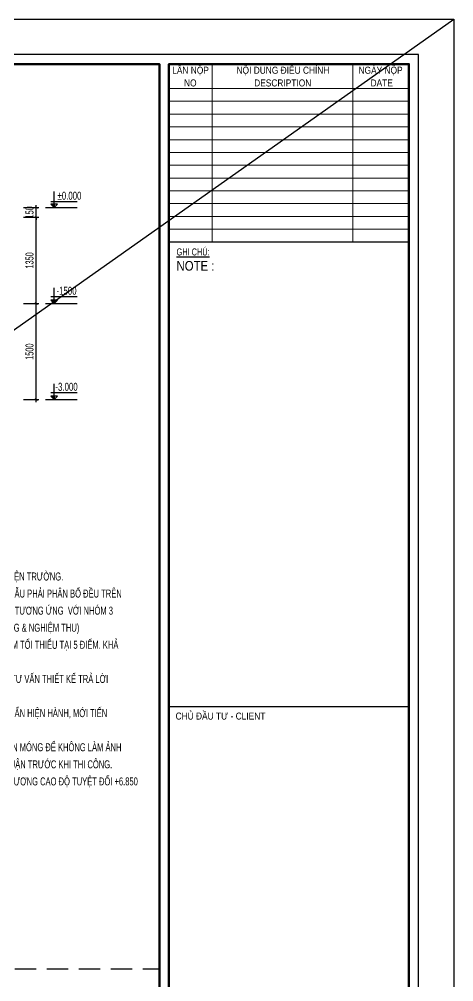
# Model space of a CAD drawing. Header units: millimetres. Extents: x 71 to 1994474, y -338610 to 1053.
# Drawn here: x 1974130 to 1994474, y -205716 to -160622 of the extents above; entities that cross this region are included whole.
import ezdxf
from ezdxf.enums import TextEntityAlignment as Align

# ---------------------------------------------------------------- set-up
doc = ezdxf.new("R2010")
doc.units = ezdxf.units.MM
doc.header["$LTSCALE"] = 1000
doc.header["$MEASUREMENT"] = 0
doc.header["$PDMODE"] = 3
doc.linetypes.add('HIDDEN', pattern=[0.375, 0.25, -0.125])
doc.layers.get('0').update_dxf_attribs({"linetype": 'CONTINUOUS'})
doc.layers.get('Defpoints').update_dxf_attribs({"linetype": 'CONTINUOUS'})
for name, color, linetype in [('CDC -TEXT KHUNG', 7, 'CONTINUOUS'), ('CDC-KHUNGTEN', 7, 'CONTINUOUS'), ('CDC.02.DIM', 1, 'CONTINUOUS'), ('CDC.04.HIDDEN', 8, 'HIDDEN'), ('CDC.06.TEXT', 2, 'CONTINUOUS')]:
    doc.layers.add(name, color=color, linetype=linetype)
doc.layers.add('Hatch1', color=250, linetype='CONTINUOUS', lineweight=5)
doc.layers.add('KCS_Plotter', color=11, linetype='CONTINUOUS', plot=False)
doc.styles.add('ARIAL', font='arial.ttf', dxfattribs={"width": 0.6})
doc.styles.add('Arial_4', font='arial.ttf', dxfattribs={"width": 0.75, "height": 3})
doc.styles.add('KT CDC', font='arial.ttf', dxfattribs={"width": 0.85, "height": 200})
doc.dimstyles.new('Copy of D100', dxfattribs={"dimtxt": 375, "dimasz": 120, "dimexe": 120, "dimexo": 0, "dimgap": 120, "dimtad": 1, "dimtoh": 1, "dimdec": 0, "dimlfac": 0.333333, "dimzin": 13, "dimdsep": 46, "dimtxsty": 'ARIAL', "dimblk": 'ARCHTICK', "dimcen": 0, "dimdle": 120, "dimclre": 1, "dimclrt": 2, "dimadec": 0, "dimazin": 0, "dimtfac": 1, "dimtdec": 0, "dimtix": 1, "dimtmove": 2, "dimatfit": 3, "dimldrblk": 'ARCHTICK', "dimfxl": 800, "dimfxlon": 1, "dimtolj": 1, "dimtzin": 13, "dimlwd": -1, "dimarcsym": 0})

# ---------------------------------------------------------------- blocks, each defined once
blk = doc.blocks.new('_ARCHTICK')
at = {"color": 0, "linetype": 'ByBlock', "const_width": 0.15}
blk.add_lwpolyline([(-0.5, -0.5), (0.5, 0.5)], dxfattribs=at)
blk = doc.blocks.new('*D460')
at = {"layer": 'CDC.02.DIM', "color": 1, "lineweight": -2, "transparency": 16777216}
for p, q in [((1974324, -173945), (1975044, -173945)), ((1974324, -178445), (1975044, -178445))]:
    blk.add_line(p, q, dxfattribs=at)
at = {"layer": 'CDC.02.DIM', "color": 0, "transparency": 16777216}
blk.add_line((1974924, -178565), (1974924, -173825), dxfattribs=at)
at = {"layer": 'Defpoints', "color": 0, "transparency": 16777216}
for p in [(1974324, -173945), (1974924, -173945), (1974324, -178445)]:
    blk.add_point(p, dxfattribs=at)
at = {"layer": 'CDC.02.DIM', "color": 0, "transparency": 16777216, "xscale": 120, "yscale": 120, "zscale": 120}
for p, rotation in [((1974924, -173945), 90), ((1974924, -178445), 270)]:
    blk.add_blockref('_ARCHTICK', p, dxfattribs=dict(at, rotation=rotation))
at = {"layer": 'CDC.02.DIM', "color": 2, "transparency": 16777216, "insert": (1974612, -176195), "char_height": 375, "attachment_point": 5, "rotation": 90, "style": 'ARIAL'}
blk.add_mtext('\\A1;1500', dxfattribs=at)
blk = doc.blocks.new('*D461')
at = {"layer": 'CDC.02.DIM', "color": 1, "lineweight": -2, "transparency": 16777216}
for p, q in [((1974324, -169895), (1975044, -169895)), ((1974324, -173945), (1975044, -173945))]:
    blk.add_line(p, q, dxfattribs=at)
at = {"layer": 'CDC.02.DIM', "color": 0, "transparency": 16777216}
blk.add_line((1974924, -174065), (1974924, -169775), dxfattribs=at)
at = {"layer": 'Defpoints', "color": 0, "transparency": 16777216}
for p in [(1974324, -169895), (1974924, -169895), (1974324, -173945)]:
    blk.add_point(p, dxfattribs=at)
at = {"layer": 'CDC.02.DIM', "color": 0, "transparency": 16777216, "xscale": 120, "yscale": 120, "zscale": 120}
for p, rotation in [((1974924, -169895), 90), ((1974924, -173945), 270)]:
    blk.add_blockref('_ARCHTICK', p, dxfattribs=dict(at, rotation=rotation))
at = {"layer": 'CDC.02.DIM', "color": 2, "transparency": 16777216, "insert": (1974612, -171920), "char_height": 375, "attachment_point": 5, "rotation": 90, "style": 'ARIAL'}
blk.add_mtext('\\A1;1350', dxfattribs=at)
blk = doc.blocks.new('*D462')
at = {"layer": 'CDC.02.DIM', "color": 1, "lineweight": -2, "transparency": 16777216}
for p, q in [((1974324, -169445), (1975044, -169445)), ((1974324, -169895), (1975044, -169895))]:
    blk.add_line(p, q, dxfattribs=at)
at = {"layer": 'CDC.02.DIM', "color": 0, "transparency": 16777216}
for p, q in [((1974924, -169445), (1974924, -169325)), ((1974924, -169895), (1974924, -169445)), ((1974924, -169895), (1974924, -170015))]:
    blk.add_line(p, q, dxfattribs=at)
at = {"layer": 'Defpoints', "color": 0, "transparency": 16777216}
for p in [(1974324, -169445), (1974924, -169445), (1974324, -169895)]:
    blk.add_point(p, dxfattribs=at)
at = {"layer": 'CDC.02.DIM', "color": 0, "transparency": 16777216, "xscale": 120, "yscale": 120, "zscale": 120}
for p, rotation in [((1974924, -169445), 270), ((1974924, -169895), 90)]:
    blk.add_blockref('_ARCHTICK', p, dxfattribs=dict(at, rotation=rotation))
at = {"layer": 'CDC.02.DIM', "color": 2, "transparency": 16777216, "insert": (1974612, -169670), "char_height": 375, "attachment_point": 5, "rotation": 90, "style": 'ARIAL'}
blk.add_mtext('\\A1;150', dxfattribs=at)
blk = doc.blocks.new('CDTA1')
at = {"layer": 'CDC-KHUNGTEN', "color": 6, "lineweight": 25}
blk.add_line((0, 90), (-75, 90), dxfattribs=at)
at = {"layer": 'CDC-KHUNGTEN', "color": 6, "style": 'KT CDC', "width": 0.85}
blk.add_text('CHỦ ĐẦU TƯ - CLIENT', height=2.2, dxfattribs=at).set_placement((-72.93, 86))
blk = doc.blocks.new('Khung tên chuẩn')
at = {"layer": 'CDC-KHUNGTEN', "color": 8, "lineweight": 9}
for p, q in [((32304, -189709), (32304, -195275)), ((36704, -189709), (36704, -195275)), ((38454, -190475), (30954, -190475)), ((38454, -190875), (30954, -190875)), ((38454, -191275), (30954, -191275)), ((38454, -191675), (30954, -191675)), ((38454, -192075), (30954, -192075)), ((38454, -192475), (30954, -192475)), ((38454, -192875), (30954, -192875)), ((38454, -193275), (30954, -193275)), ((38454, -193675), (30954, -193675)), ((38454, -194075), (30954, -194075)), ((38454, -194475), (30954, -194475)), ((38454, -194875), (30954, -194875))]:
    blk.add_line(p, q, dxfattribs=at)
at = {"layer": 'CDC-KHUNGTEN', "color": 6, "lineweight": 25}
blk.add_line((38454, -195275), (30954, -195275), dxfattribs=at)
at = {"layer": 'CDC-KHUNGTEN', "color": 8}
blk.add_lwpolyline([(30850, -246609), (38754, -246609), (38754, -189409), (-41246, -189409), (-41246, -246609), (30850, -246609)], dxfattribs=at)
at = {"layer": 'CDC-KHUNGTEN', "color": 255, "lineweight": 60}
blk.add_lwpolyline([(30654, -246309), (30654, -189709), (-40946, -189709), (-40946, -246309), (30654, -246309)], close=True, dxfattribs=at)
blk.add_lwpolyline([(30954, -246309), (38454, -246309), (38454, -189709), (30954, -189709), (30954, -246309)], dxfattribs=at)
at = {"layer": 'Defpoints', "color": 1, "ltscale": 0.2}
blk.add_lwpolyline([(-44246, -247709), (-44246, -188309), (39854, -188309), (39854, -247709), (-44246, -247709)], close=True, dxfattribs=at)
at = {"layer": 'CDC-KHUNGTEN', "xscale": 100, "yscale": 100, "zscale": 100}
blk.add_blockref('CDTA1', (38454, -218809), dxfattribs=at)
at = {"layer": 'CDC -TEXT KHUNG', "color": 7, "style": 'KT CDC', "width": 0.85}
for s, p in [('NO', (31426, -190410)), ('DESCRIPTION', (33617, -190410)), ('DATE', (37255, -190410))]:
    blk.add_text(s, height=220, dxfattribs=at).set_placement(p)
at = {"layer": 'CDC -TEXT KHUNG', "char_height": 220, "attachment_point": 2, "line_spacing_factor": 0.941778, "style": 'KT CDC'}
for s, insert, width in [('LẦN NỘP', (31629, -189793), 1464.22), ('NỘI DUNG ĐIỀU CHỈNH', (34517, -189793), 3699.71), ('NGÀY NỘP', (37568, -189793), 1755.59)]:
    blk.add_mtext(s, dxfattribs=dict(at, insert=insert, width=width))
at = {"layer": 'CDC-KHUNGTEN', "color": 7, "style": 'Arial_4', "width": 0.85}
blk.add_text('NOTE :', height=300, dxfattribs=at).set_placement((31190, -196169))
at = {"layer": 'CDC-KHUNGTEN', "color": 6, "insert": (31190, -195475), "char_height": 220, "width": 1881.96, "attachment_point": 1, "style": 'ARIAL'}
blk.add_mtext('{\\LGHI CHÚ:}', dxfattribs=at)

msp = doc.modelspace()

# ---------------------------------------------------------------- hatches: boundary and pattern name
at = {"layer": 'CDC.02.DIM'}
for points in [[(1975770.3, -169287.2), (1975612.8, -169287.2), (1975770.3, -169444.7)], [(1975770.3, -173787.2), (1975612.8, -173787.2), (1975770.3, -173944.7)], [(1975770.3, -178287.2), (1975612.8, -178287.2), (1975770.3, -178444.7)]]:
    msp.add_hatch(color=256, dxfattribs=at).paths.add_polyline_path(points)

# ---------------------------------------------------------------- linework, layer by layer
for p, q in [((1975770.3, -169287.2), (1975770.3, -168696.2)), ((1975365.6, -169444.7), (1976842, -169444.7)), ((1975613.6, -169154.4), (1976835.9, -169154.4)), ((1975770.3, -169287.2), (1975770.3, -169444.7)), ((1975613.6, -173605.9), (1976835.9, -173605.9)), ((1975770.3, -173787.2), (1975770.3, -173210.8)), ((1975365.6, -173944.7), (1976842, -173944.7)), ((1975770.3, -173787.2), (1975770.3, -173944.7)), ((1975613.6, -178105.9), (1976835.9, -178105.9)), ((1975770.3, -178287.2), (1975770.3, -177710.8)), ((1975365.6, -178444.7), (1976842, -178444.7)), ((1975770.3, -178287.2), (1975770.3, -178444.7))]:
    msp.add_line(p, q, dxfattribs=at)
at = {"layer": 'CDC.02.DIM', "elevation": 0}
for points in [[(1975612.8, -169287.2), (1975770.3, -169444.7), (1975927.8, -169287.2), (1975612.8, -169287.2)], [(1975612.8, -173787.2), (1975770.3, -173944.7), (1975927.8, -173787.2), (1975612.8, -173787.2)], [(1975612.8, -178287.2), (1975770.3, -178444.7), (1975927.8, -178287.2), (1975612.8, -178287.2)]]:
    msp.add_lwpolyline(points, dxfattribs=at)
at = {"layer": 'CDC.04.HIDDEN', "ltscale": 4}
msp.add_line((1873417.9, -205114.9), (1980690.2, -205114.9), dxfattribs=at)
at = {"layer": 'KCS_Plotter'}
msp.add_line((1868473.8, -249616.3), (1994473.8, -160622.2), dxfattribs=at)

# ---------------------------------------------------------------- block references
at = {"layer": 'Hatch1', "xscale": 1.498216409886394, "yscale": 1.498216409886394, "zscale": 1.498216409886394}
msp.add_blockref('Khung tên chuẩn', (1934763.7, 121504.7), dxfattribs=at)

# ---------------------------------------------------------------- texts
at = {"layer": 'CDC.06.TEXT', "style": 'ARIAL', "width": 0.7}
for s, p in [('%%P0.000', (1976481.4, -168890.5)), ('-1500', (1976344, -173342)), ('-3.000', (1976344, -177842))]:
    msp.add_text(s, height=375, dxfattribs=at).set_placement(p, align=Align.MIDDLE_CENTER)
at = {"layer": 'CDC.06.TEXT', "style": 'ARIAL', "width": 0.65}
for s, p in [('6. TRONG QUÁ TRÌNH ĐẮP ĐẤT, PHẢI KIỂM TRA CHẤT LƯỢNG ĐẦM NÉN MẪU TẠI HIỆN TRƯỜNG.', (1959525.6, -186917.3)), (' - VỚI THÍ NGHIỆM XÁC ĐỊNH ĐỘ CHẶT VÀ TÍNH CHẤT CỦA ĐỆM CÁT VỊ TRÍ LẤY MẪU PHẢI PHÂN BỔ ĐỀU TRÊN', (1959925.6, -187717.3)), ('BÌNH ĐỘ, Ở LỚP TRÊN VÀ LỚP DƯỚI PHẢI XEN KẼ NHAU. KHỐI LƯỢNG ĐẤT ĐẮP TƯƠNG ỨNG  VỚI NHÓM 3', (1959925.6, -188517.3)), ('MẪU KIỂM TRA LÀ 200M3. (DỰA THEO TCVN 4447:2012 - CÔNG TÁC ĐẤT, THI CÔNG & NGHIỆM THU)', (1959925.6, -189317.3)), (' - VỚI THÍ NGHIỆM XÁC ĐỊNH KHẢ NĂNG CHỊU TẢI CỦA ĐỆM CÁT PHẢI THÍ NGHIỆM TỔI THIỂU TẠI 5 ĐIỂM. KHẢ', (1959925.6, -190117.3)), (' - KẾT QUẢ THÍ NGHIỆM PHẢI THÔNG BÁO CHO TƯ VẤN THIẾT KẾ BIẾT, SAU KHI TƯ VẤN THIẾT KẾ TRẢ LỜI', (1959925.6, -191717.3)), ('7. SAU KHI BÊ TÔNG MÓNG ĐẠT CƯỜNG ĐỘ THEO THIẾT KẾ HOẶC THEO TIÊU CHUẨN HIỆN HÀNH, MỚI TIẾN', (1959525.6, -193317.3)), ('8. NHÀ THẦU THI CÔNG CÓ TRÁCH NHIỆM LẬP BIỆN PHÁP THI CÔNG KẾT CẤU PHẦN MÓNG ĐỂ KHÔNG LÀM ẢNH', (1959525.6, -194917.3)), ('HƯỞNG ĐẾN CÁC CÔNG TRÌNH LÂN CẬN VÀ PHẢI ĐƯỢC CHỦ ĐẦU TƯ CHẤP THUẬN TRƯỚC KHI THI CÔNG.', (1959925.6, -195717.3)), ('9. CAO ĐỘ CÔNG TRÌNH : SÀN TẦNG 1 CAO ĐỘ ±0,000 (THEO KIẾN TRÚC) TƯƠNG ĐƯƠNG CAO ĐỘ TUYỆT ĐỐI +6.850', (1959525.6, -196517.3))]:
    msp.add_text(s, height=375, dxfattribs=at).set_placement(p)

# ---------------------------------------------------------------- dimensions: what is measured, and where the dimension line sits
at = {"layer": 'CDC.02.DIM'}
for base, p1, p2, picture, middle in [((1974923.5, -169444.7), (1974323.5, -169894.7), (1974323.5, -169444.7), '*D462', (1974612.1, -169669.7)), ((1974923.5, -169894.7), (1974323.5, -173944.7), (1974323.5, -169894.7), '*D461', (1974611.9, -171919.7)), ((1974923.5, -173944.7), (1974323.5, -178444.7), (1974323.5, -173944.7), '*D460', (1974612.1, -176194.7))]:
    dim = msp.add_linear_dim(base=base, p1=p1, p2=p2, angle=90, dimstyle='Copy of D100', dxfattribs=at)
    dim.commit()
    dim.dimension.update_dxf_attribs({"geometry": picture, "text_midpoint": middle})

doc.saveas('drawing.dxf')
